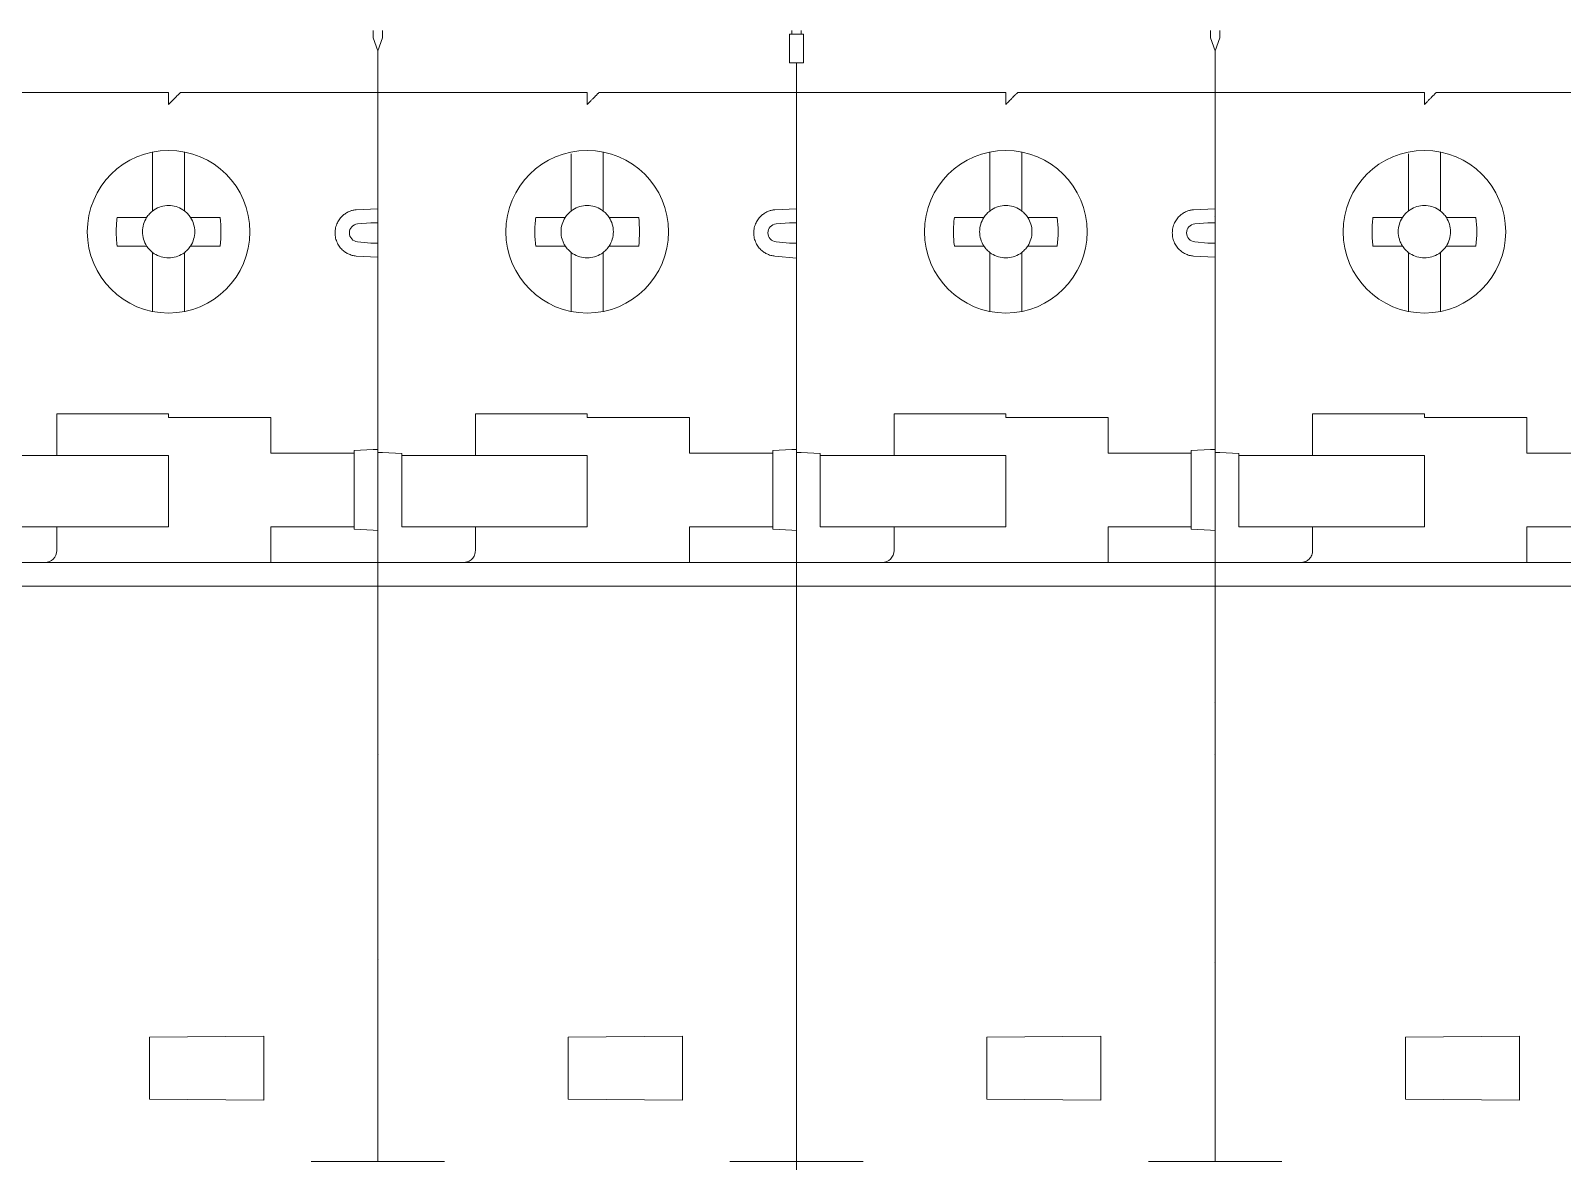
# Model space of a CAD drawing. Header units: millimetres. Extents: x 4137 to 6698, y 1400 to 3585.
# Drawn here: x 4431.7 to 4496.1, y 2368.3 to 2415.8 of the extents above; entities that cross this region are included whole.
import ezdxf

# ---------------------------------------------------------------- set-up
doc = ezdxf.new("R2010")
doc.units = ezdxf.units.MM
doc.layers.add('000-PI-Oprema', color=30, linetype='Continuous', lineweight=5)

msp = doc.modelspace()

# ---------------------------------------------------------------- linework, layer by layer
at = {"layer": '000-PI-Oprema', "color": 0, "lineweight": 0}
for p, q in [((4463.648, 2415.678), (4463.748, 2415.678)), ((4463.748, 2415.678), (4464.148, 2415.678)), ((4464.148, 2415.678), (4464.248, 2415.678)), ((4446.348, 2414.978), (4446.148, 2415.528)), ((4446.548, 2415.528), (4446.348, 2414.978)), ((4481.548, 2414.978), (4481.348, 2415.528)), ((4481.748, 2415.528), (4481.548, 2414.978)), ((4446.348, 2414.978), (4446.348, 2412.378)), ((4446.348, 2414.978), (4446.348, 2412.378)), ((4463.648, 2414.478), (4463.648, 2414.778)), ((4464.248, 2414.478), (4463.648, 2414.478)), ((4463.948, 2414.478), (4463.948, 2408.658)), ((4464.248, 2414.478), (4464.248, 2414.778)), ((4481.548, 2414.978), (4481.548, 2412.378)), ((4481.548, 2414.978), (4481.548, 2412.378)), ((4428.548, 2413.228), (4437.548, 2413.228)), ((4438.048, 2413.228), (4446.348, 2413.228)), ((4455.148, 2413.228), (4446.348, 2413.228)), ((4455.648, 2413.228), (4463.748, 2413.228)), ((4463.748, 2413.228), (4472.748, 2413.228)), ((4473.248, 2413.228), (4481.548, 2413.228)), ((4490.348, 2413.228), (4481.548, 2413.228)), ((4490.848, 2413.228), (4498.948, 2413.228)), ((4446.348, 2412.378), (4446.348, 2408.658)), ((4446.348, 2412.378), (4446.348, 2398.107)), ((4481.548, 2412.378), (4481.548, 2408.658)), ((4481.548, 2412.378), (4481.548, 2398.107)), ((4436.873, 2410.729), (4436.873, 2410.655)), ((4436.873, 2410.655), (4436.873, 2408.535)), ((4438.223, 2410.655), (4438.223, 2410.729)), ((4438.223, 2408.535), (4438.223, 2410.655)), ((4454.473, 2410.655), (4454.473, 2408.535)), ((4455.823, 2410.655), (4455.823, 2410.729)), ((4455.823, 2408.535), (4455.823, 2410.655)), ((4472.073, 2410.729), (4472.073, 2410.655)), ((4472.073, 2410.655), (4472.073, 2408.535)), ((4473.423, 2410.655), (4473.423, 2410.729)), ((4473.423, 2408.535), (4473.423, 2410.655)), ((4489.673, 2410.655), (4489.673, 2408.535)), ((4491.023, 2410.655), (4491.023, 2410.729)), ((4491.023, 2408.535), (4491.023, 2410.655)), ((4463.948, 2405.998), (4463.948, 2408.658)), ((4435.384, 2407.978), (4436.242, 2407.978)), ((4436.873, 2408.247), (4436.873, 2408.535)), ((4438.223, 2408.247), (4438.223, 2408.535)), ((4438.854, 2407.978), (4439.712, 2407.978)), ((4446.348, 2408.341), (4445.441, 2408.303)), ((4446.348, 2408.028), (4446.343, 2408.015)), ((4452.984, 2407.978), (4453.842, 2407.978)), ((4454.473, 2408.247), (4454.473, 2408.535)), ((4455.823, 2408.247), (4455.823, 2408.535)), ((4456.454, 2407.978), (4457.312, 2407.978)), ((4463.948, 2408.341), (4463.041, 2408.303)), ((4470.584, 2407.978), (4471.442, 2407.978)), ((4472.073, 2408.247), (4472.073, 2408.535)), ((4473.423, 2408.247), (4473.423, 2408.535)), ((4474.054, 2407.978), (4474.912, 2407.978)), ((4481.548, 2408.341), (4480.641, 2408.303)), ((4481.548, 2408.028), (4481.543, 2408.015)), ((4488.184, 2407.978), (4489.042, 2407.978)), ((4489.673, 2408.247), (4489.673, 2408.535)), ((4491.023, 2408.247), (4491.023, 2408.535)), ((4491.654, 2407.978), (4492.512, 2407.978)), ((4446.048, 2407.754), (4445.493, 2407.706)), ((4446.348, 2407.754), (4446.348, 2406.903)), ((4463.648, 2407.754), (4463.093, 2407.706)), ((4481.248, 2407.754), (4480.693, 2407.706)), ((4481.548, 2407.754), (4481.548, 2406.903)), ((4435.384, 2406.778), (4436.242, 2406.778)), ((4439.712, 2406.778), (4438.854, 2406.778)), ((4446.048, 2406.903), (4445.493, 2406.951)), ((4452.984, 2406.778), (4453.842, 2406.778)), ((4457.312, 2406.778), (4456.454, 2406.778)), ((4463.648, 2406.903), (4463.093, 2406.951)), ((4470.584, 2406.778), (4471.442, 2406.778)), ((4474.912, 2406.778), (4474.054, 2406.778)), ((4481.248, 2406.903), (4480.693, 2406.951)), ((4488.184, 2406.778), (4489.042, 2406.778)), ((4492.512, 2406.778), (4491.654, 2406.778)), ((4436.873, 2406.222), (4436.873, 2406.51)), ((4436.873, 2406.222), (4436.873, 2404.102)), ((4438.223, 2406.222), (4438.223, 2406.51)), ((4438.223, 2404.102), (4438.223, 2406.222)), ((4445.441, 2406.353), (4446.348, 2406.316)), ((4446.348, 2405.998), (4446.348, 2398.231)), ((4454.473, 2406.222), (4454.473, 2406.51)), ((4454.473, 2406.222), (4454.473, 2404.102)), ((4455.823, 2406.222), (4455.823, 2406.51)), ((4455.823, 2404.102), (4455.823, 2406.222)), ((4463.041, 2406.353), (4463.948, 2406.274)), ((4463.948, 2405.998), (4463.948, 2398.231)), ((4472.073, 2406.222), (4472.073, 2406.51)), ((4472.073, 2406.222), (4472.073, 2404.102)), ((4473.423, 2406.222), (4473.423, 2406.51)), ((4473.423, 2404.102), (4473.423, 2406.222)), ((4480.641, 2406.353), (4481.548, 2406.316)), ((4481.548, 2405.998), (4481.548, 2398.231)), ((4489.673, 2406.222), (4489.673, 2406.51)), ((4489.673, 2406.222), (4489.673, 2404.102)), ((4491.023, 2406.222), (4491.023, 2406.51)), ((4491.023, 2404.102), (4491.023, 2406.222)), ((4436.873, 2404.102), (4436.873, 2404.028)), ((4438.223, 2404.028), (4438.223, 2404.102)), ((4454.473, 2404.102), (4454.473, 2404.028)), ((4455.823, 2404.028), (4455.823, 2404.102)), ((4472.073, 2404.102), (4472.073, 2404.028)), ((4473.423, 2404.028), (4473.423, 2404.102)), ((4489.673, 2404.102), (4489.673, 2404.028)), ((4491.023, 2404.028), (4491.023, 2404.102)), ((4446.348, 2402.078), (4446.343, 2402.083)), ((4446.353, 2401.878), (4446.348, 2401.878)), ((4481.548, 2402.078), (4481.543, 2402.083)), ((4481.553, 2401.878), (4481.548, 2401.878)), ((4437.548, 2399.728), (4432.848, 2399.728)), ((4432.848, 2397.978), (4432.848, 2399.728)), ((4437.548, 2399.578), (4437.548, 2399.728)), ((4441.848, 2399.578), (4437.548, 2399.578)), ((4441.848, 2398.078), (4441.848, 2399.578)), ((4450.448, 2399.728), (4455.148, 2399.728)), ((4450.448, 2397.978), (4450.448, 2399.728)), ((4455.148, 2399.728), (4455.148, 2399.578)), ((4455.148, 2399.578), (4459.448, 2399.578)), ((4459.448, 2399.578), (4459.448, 2398.078)), ((4472.748, 2399.728), (4468.048, 2399.728)), ((4468.048, 2397.978), (4468.048, 2399.728)), ((4472.748, 2399.578), (4472.748, 2399.728)), ((4477.048, 2399.578), (4472.748, 2399.578)), ((4477.048, 2398.078), (4477.048, 2399.578)), ((4485.648, 2399.728), (4490.348, 2399.728)), ((4485.648, 2397.978), (4485.648, 2399.728)), ((4490.348, 2399.728), (4490.348, 2399.578)), ((4490.348, 2399.578), (4494.648, 2399.578)), ((4494.648, 2399.578), (4494.648, 2398.078)), ((4429.748, 2397.978), (4432.848, 2397.978)), ((4432.848, 2397.978), (4433.248, 2397.978)), ((4433.248, 2397.978), (4437.548, 2397.978)), ((4437.548, 2397.978), (4437.548, 2394.978)), ((4442.248, 2398.078), (4441.848, 2398.078)), ((4445.348, 2398.078), (4442.248, 2398.078)), ((4446.148, 2398.22), (4445.348, 2398.178)), ((4445.348, 2398.078), (4445.348, 2398.178)), ((4445.348, 2394.978), (4445.348, 2398.078)), ((4446.348, 2398.231), (4446.148, 2398.22)), ((4446.348, 2398.231), (4446.348, 2394.826)), ((4446.548, 2398.097), (4446.348, 2398.107)), ((4446.348, 2393.902), (4446.348, 2398.078)), ((4446.548, 2398.097), (4447.348, 2398.055)), ((4447.348, 2398.055), (4447.348, 2397.978)), ((4447.348, 2397.978), (4450.448, 2397.978)), ((4447.348, 2397.978), (4447.348, 2394.978)), ((4450.448, 2397.978), (4450.848, 2397.978)), ((4450.848, 2397.978), (4455.148, 2397.978)), ((4455.148, 2397.978), (4455.148, 2394.978)), ((4459.848, 2398.078), (4459.448, 2398.078)), ((4459.848, 2398.078), (4462.948, 2398.078)), ((4462.948, 2398.178), (4463.748, 2398.22)), ((4462.948, 2398.078), (4462.948, 2398.178)), ((4462.948, 2394.978), (4462.948, 2398.078)), ((4463.748, 2398.22), (4463.948, 2398.231)), ((4463.948, 2398.231), (4463.948, 2398.107)), ((4463.948, 2398.107), (4464.148, 2398.097)), ((4463.948, 2398.078), (4463.948, 2398.107)), ((4463.948, 2398.078), (4463.948, 2394.826)), ((4464.148, 2398.097), (4464.948, 2398.055)), ((4464.948, 2398.055), (4464.948, 2397.978)), ((4464.948, 2397.978), (4468.048, 2397.978)), ((4464.948, 2397.978), (4464.948, 2394.978)), ((4468.048, 2397.978), (4468.448, 2397.978)), ((4468.448, 2397.978), (4472.748, 2397.978)), ((4472.748, 2397.978), (4472.748, 2394.978)), ((4477.448, 2398.078), (4477.048, 2398.078)), ((4480.548, 2398.078), (4477.448, 2398.078)), ((4481.348, 2398.22), (4480.548, 2398.178)), ((4480.548, 2398.078), (4480.548, 2398.178)), ((4480.548, 2394.978), (4480.548, 2398.078)), ((4481.548, 2398.231), (4481.348, 2398.22)), ((4481.548, 2398.231), (4481.548, 2394.826)), ((4481.748, 2398.097), (4481.548, 2398.107)), ((4481.548, 2393.902), (4481.548, 2398.078)), ((4481.748, 2398.097), (4482.548, 2398.055)), ((4482.548, 2398.055), (4482.548, 2397.978)), ((4482.548, 2397.978), (4485.648, 2397.978)), ((4482.548, 2397.978), (4482.548, 2394.978)), ((4485.648, 2397.978), (4486.048, 2397.978)), ((4486.048, 2397.978), (4490.348, 2397.978)), ((4490.348, 2397.978), (4490.348, 2394.978)), ((4495.048, 2398.078), (4494.648, 2398.078)), ((4495.048, 2398.078), (4498.148, 2398.078)), ((4446.343, 2397.073), (4446.348, 2397.078)), ((4446.348, 2397.278), (4446.353, 2397.278)), ((4481.543, 2397.073), (4481.548, 2397.078)), ((4481.548, 2397.278), (4481.553, 2397.278)), ((4432.848, 2394.978), (4429.748, 2394.978)), ((4432.848, 2394.978), (4433.248, 2394.978)), ((4432.848, 2394.978), (4432.848, 2393.978)), ((4437.548, 2394.978), (4433.248, 2394.978)), ((4441.848, 2394.978), (4442.248, 2394.978)), ((4441.848, 2394.978), (4441.848, 2393.478)), ((4445.348, 2394.978), (4442.248, 2394.978)), ((4445.348, 2394.878), (4445.348, 2394.978)), ((4446.148, 2394.836), (4445.348, 2394.878)), ((4446.148, 2394.836), (4446.348, 2394.826)), ((4446.348, 2394.826), (4446.348, 2392.628)), ((4447.348, 2394.978), (4450.448, 2394.978)), ((4450.848, 2394.978), (4450.448, 2394.978)), ((4450.448, 2394.978), (4450.448, 2393.978)), ((4455.148, 2394.978), (4450.848, 2394.978)), ((4459.448, 2394.978), (4459.848, 2394.978)), ((4459.448, 2393.478), (4459.448, 2394.978)), ((4462.948, 2394.978), (4459.848, 2394.978)), ((4462.948, 2394.878), (4462.948, 2394.978)), ((4462.948, 2394.878), (4463.748, 2394.836)), ((4463.748, 2394.836), (4463.948, 2394.826)), ((4463.948, 2393.902), (4463.948, 2394.826)), ((4468.048, 2394.978), (4464.948, 2394.978)), ((4468.048, 2394.978), (4468.448, 2394.978)), ((4468.048, 2394.978), (4468.048, 2393.978)), ((4472.748, 2394.978), (4468.448, 2394.978)), ((4477.048, 2394.978), (4477.448, 2394.978)), ((4477.048, 2394.978), (4477.048, 2393.478)), ((4480.548, 2394.978), (4477.448, 2394.978)), ((4480.548, 2394.878), (4480.548, 2394.978)), ((4481.348, 2394.836), (4480.548, 2394.878)), ((4481.348, 2394.836), (4481.548, 2394.826)), ((4481.548, 2394.826), (4481.548, 2392.628)), ((4482.548, 2394.978), (4485.648, 2394.978)), ((4486.048, 2394.978), (4485.648, 2394.978)), ((4485.648, 2394.978), (4485.648, 2393.978)), ((4490.348, 2394.978), (4486.048, 2394.978)), ((4494.648, 2394.978), (4495.048, 2394.978)), ((4494.648, 2393.478), (4494.648, 2394.978)), ((4498.148, 2394.978), (4495.048, 2394.978)), ((4446.348, 2392.628), (4446.348, 2393.902)), ((4463.948, 2393.902), (4463.948, 2392.628)), ((4481.548, 2392.628), (4481.548, 2393.902)), ((4446.348, 2393.478), (4428.748, 2393.478)), ((4446.348, 2393.478), (4463.948, 2393.478)), ((4481.548, 2393.478), (4463.948, 2393.478)), ((4481.548, 2393.478), (4499.148, 2393.478)), ((4446.148, 2392.478), (4428.748, 2392.483)), ((4446.148, 2392.478), (4446.348, 2392.478)), ((4446.348, 2392.628), (4446.348, 2368.461)), ((4446.348, 2368.311), (4446.348, 2392.628)), ((4463.748, 2392.478), (4446.348, 2392.478)), ((4463.948, 2392.478), (4463.748, 2392.478)), ((4463.948, 2392.628), (4463.948, 2392.478)), ((4481.348, 2392.478), (4463.948, 2392.483)), ((4463.948, 2392.478), (4463.948, 2368.311)), ((4481.348, 2392.478), (4481.548, 2392.478)), ((4481.548, 2392.628), (4481.548, 2368.461)), ((4481.548, 2368.311), (4481.548, 2392.628)), ((4498.948, 2392.478), (4481.548, 2392.478)), ((4446.343, 2387.573), (4446.348, 2387.578)), ((4446.348, 2387.778), (4446.353, 2387.778)), ((4481.543, 2387.573), (4481.548, 2387.578)), ((4481.548, 2387.778), (4481.553, 2387.778)), ((4446.348, 2386.028), (4446.343, 2386.028)), ((4481.548, 2386.028), (4481.543, 2386.028)), ((4446.348, 2385.428), (4446.343, 2385.433)), ((4446.353, 2385.433), (4446.348, 2385.428)), ((4481.548, 2385.428), (4481.543, 2385.433)), ((4481.553, 2385.433), (4481.548, 2385.428)), ((4446.348, 2378.326), (4446.346, 2378.331)), ((4481.548, 2378.326), (4481.546, 2378.331)), ((4446.348, 2378.028), (4446.353, 2378.023)), ((4481.548, 2378.028), (4481.553, 2378.023)), ((4446.343, 2376.692), (4446.348, 2376.678)), ((4446.348, 2376.778), (4446.353, 2376.792)), ((4481.543, 2376.692), (4481.548, 2376.678)), ((4481.548, 2376.778), (4481.553, 2376.792)), ((4436.748, 2373.528), (4441.548, 2373.57)), ((4436.748, 2370.928), (4436.748, 2373.528)), ((4441.548, 2373.57), (4441.548, 2370.887)), ((4454.348, 2373.528), (4459.148, 2373.57)), ((4454.348, 2370.928), (4454.348, 2373.528)), ((4459.148, 2373.57), (4459.148, 2370.887)), ((4471.948, 2373.528), (4476.748, 2373.57)), ((4471.948, 2370.928), (4471.948, 2373.528)), ((4476.748, 2373.57), (4476.748, 2370.887)), ((4489.548, 2373.528), (4494.348, 2373.57)), ((4489.548, 2370.928), (4489.548, 2373.528)), ((4494.348, 2373.57), (4494.348, 2370.887)), ((4441.548, 2370.887), (4436.748, 2370.928)), ((4459.148, 2370.887), (4454.348, 2370.928)), ((4476.748, 2370.887), (4471.948, 2370.928)), ((4494.348, 2370.887), (4489.548, 2370.928)), ((4443.548, 2368.311), (4446.148, 2368.311)), ((4446.148, 2368.311), (4446.348, 2368.311)), ((4446.548, 2368.311), (4446.348, 2368.311)), ((4446.548, 2368.311), (4449.148, 2368.311)), ((4461.148, 2368.311), (4463.748, 2368.311)), ((4463.948, 2368.311), (4463.748, 2368.311)), ((4463.948, 2368.311), (4463.948, 2367.07)), ((4464.148, 2368.311), (4463.948, 2368.311)), ((4464.148, 2368.311), (4466.748, 2368.311)), ((4478.748, 2368.311), (4481.348, 2368.311)), ((4481.348, 2368.311), (4481.548, 2368.311)), ((4481.748, 2368.311), (4481.548, 2368.311)), ((4481.748, 2368.311), (4484.348, 2368.311))]:
    msp.add_line(p, q, dxfattribs=at)
for centre in [(4437.548, 2407.378), (4455.148, 2407.378), (4472.748, 2407.378), (4490.348, 2407.378)]:
    msp.add_circle(centre, 3.418, dxfattribs=at)
for centre, radius, start, end in [((4437.548, 2407.378), 1.1, 136.9319, 146.94427), ((4437.548, 2407.378), 1.1, 135, 136.9319), ((4437.548, 2407.378), 1.1, 123.05573, 133.0681), ((4437.548, 2407.378), 1.1, 46.9319, 56.94427), ((4437.548, 2407.378), 1.1, 45, 46.9319), ((4437.548, 2407.378), 1.1, 43.0681, 45), ((4437.548, 2407.378), 1.1, 33.05573, 43.0681), ((4455.148, 2407.378), 1.1, 136.9319, 146.94427), ((4455.148, 2407.378), 1.1, 135, 136.9319), ((4455.148, 2407.378), 1.1, 123.05573, 133.0681), ((4455.148, 2407.378), 1.1, 46.9319, 56.94427), ((4455.148, 2407.378), 1.1, 45, 46.9319), ((4455.148, 2407.378), 1.1, 43.0681, 45), ((4455.148, 2407.378), 1.1, 33.05573, 43.0681), ((4472.748, 2407.378), 1.1, 136.9319, 146.94427), ((4472.748, 2407.378), 1.1, 135, 136.9319), ((4472.748, 2407.378), 1.1, 123.05573, 133.0681), ((4472.748, 2407.378), 1.1, 46.9319, 56.94427), ((4472.748, 2407.378), 1.1, 45, 46.9319), ((4472.748, 2407.378), 1.1, 43.0681, 45), ((4472.748, 2407.378), 1.1, 33.05573, 43.0681), ((4490.348, 2407.378), 1.1, 136.9319, 146.94427), ((4490.348, 2407.378), 1.1, 135, 136.9319), ((4490.348, 2407.378), 1.1, 123.05573, 133.0681), ((4490.348, 2407.378), 1.1, 46.9319, 56.94427), ((4490.348, 2407.378), 1.1, 45, 46.9319), ((4490.348, 2407.378), 1.1, 43.0681, 45), ((4490.348, 2407.378), 1.1, 33.05573, 43.0681), ((4437.548, 2407.378), 1.1, 213.05573, 223.0681), ((4437.548, 2407.378), 1.1, 316.9319, 326.94427), ((4455.148, 2407.378), 1.1, 213.05573, 223.0681), ((4455.148, 2407.378), 1.1, 316.9319, 326.94427), ((4472.748, 2407.378), 1.1, 213.05573, 223.0681), ((4472.748, 2407.378), 1.1, 316.9319, 326.94427), ((4490.348, 2407.378), 1.1, 213.05573, 223.0681), ((4490.348, 2407.378), 1.1, 316.9319, 326.94427), ((4437.548, 2407.378), 1.1, 226.9319, 236.94427), ((4437.548, 2407.378), 1.1, 303.05573, 313.0681), ((4437.548, 2407.378), 1.1, 313.0681, 315), ((4437.548, 2407.378), 1.1, 315, 316.9319), ((4455.148, 2407.378), 1.1, 226.9319, 236.94427), ((4455.148, 2407.378), 1.1, 303.05573, 313.0681), ((4455.148, 2407.378), 1.1, 313.0681, 315), ((4455.148, 2407.378), 1.1, 315, 316.9319), ((4472.748, 2407.378), 1.1, 226.9319, 236.94427), ((4472.748, 2407.378), 1.1, 303.05573, 313.0681), ((4472.748, 2407.378), 1.1, 313.0681, 315), ((4472.748, 2407.378), 1.1, 315, 316.9319), ((4490.348, 2407.378), 1.1, 226.9319, 236.94427), ((4490.348, 2407.378), 1.1, 303.05573, 313.0681), ((4490.348, 2407.378), 1.1, 313.0681, 315), ((4490.348, 2407.378), 1.1, 315, 316.9319), ((4432.348, 2393.978), 0.5, 270, 0), ((4467.548, 2393.978), 0.5, 270, 0)]:
    msp.add_arc(centre, radius, start, end, dxfattribs=at)
for points, knots in [([(4446.148, 2415.528), (4446.148, 2415.585), (4446.148, 2415.638), (4446.148, 2415.775), (4446.148, 2415.828), (4446.148, 2415.828)], [0.262243, 0.262243, 0.262243, 0.262243, 0.5, 0.5, 1, 1, 1, 1]), ([(4446.548, 2415.528), (4446.548, 2415.554), (4446.548, 2415.609), (4446.548, 2415.684), (4446.548, 2415.749), (4446.548, 2415.795), (4446.548, 2415.823), (4446.548, 2415.827), (4446.548, 2415.828)], [0.2613825, 0.2613825, 0.2613825, 0.2613825, 0.3685854, 0.5000663, 0.6285535, 0.7600358, 0.8779631, 1, 1, 1, 1]), ([(4463.648, 2415.678), (4463.648, 2415.66), (4463.648, 2415.605), (4463.648, 2415.49), (4463.648, 2415.332), (4463.648, 2415.154), (4463.648, 2414.967), (4463.648, 2414.841), (4463.648, 2414.778)], [0.287427, 0.287427, 0.287427, 0.287427, 0.3699948, 0.5001298, 0.629921, 0.7600558, 0.879771, 1, 1, 1, 1]), ([(4463.748, 2415.678), (4463.748, 2415.68), (4463.748, 2415.735), (4463.748, 2415.803), (4463.748, 2415.82), (4463.748, 2415.828)], [0, 0, 0, 0, 0.010834, 0.505413, 1, 1, 1, 1]), ([(4464.148, 2415.828), (4464.148, 2415.82), (4464.148, 2415.803), (4464.148, 2415.735), (4464.148, 2415.68), (4464.148, 2415.678)], [0, 0, 0, 0, 0.494587, 0.989166, 1, 1, 1, 1]), ([(4464.248, 2415.678), (4464.248, 2415.63), (4464.248, 2415.565), (4464.248, 2415.3), (4464.248, 2415.04), (4464.248, 2414.778)], [0.2858647, 0.2858647, 0.2858647, 0.2858647, 0.5, 0.5, 1, 1, 1, 1]), ([(4481.348, 2415.528), (4481.348, 2415.585), (4481.348, 2415.638), (4481.348, 2415.775), (4481.348, 2415.828), (4481.348, 2415.828)], [0.262243, 0.262243, 0.262243, 0.262243, 0.5, 0.5, 1, 1, 1, 1]), ([(4481.748, 2415.528), (4481.748, 2415.554), (4481.748, 2415.609), (4481.748, 2415.684), (4481.748, 2415.749), (4481.748, 2415.795), (4481.748, 2415.823), (4481.748, 2415.827), (4481.748, 2415.828)], [0.2613825, 0.2613825, 0.2613825, 0.2613825, 0.3685854, 0.5000663, 0.6285535, 0.7600358, 0.8779631, 1, 1, 1, 1]), ([(4437.548, 2412.728), (4437.548, 2412.859), (4437.548, 2412.989), (4437.548, 2413.175), (4437.548, 2413.228), (4437.548, 2413.228)], [0, 0, 0, 0, 0.5, 0.5, 1, 1, 1, 1]), ([(4437.548, 2412.728), (4437.57, 2412.75), (4437.613, 2412.794), (4437.677, 2412.858), (4437.749, 2412.929), (4437.825, 2413.006), (4437.901, 2413.082), (4437.964, 2413.145), (4438.011, 2413.192), (4438.042, 2413.223), (4438.046, 2413.227), (4438.048, 2413.228)], [0, 0, 0, 0, 0.097283, 0.192791, 0.287384, 0.42418, 0.554334, 0.675821, 0.789691, 0.896334, 1, 1, 1, 1]), ([(4455.148, 2413.228), (4455.148, 2413.228), (4455.148, 2413.226), (4455.148, 2413.214), (4455.148, 2413.191), (4455.148, 2413.15), (4455.148, 2413.085), (4455.148, 2413.005), (4455.148, 2412.917), (4455.148, 2412.823), (4455.148, 2412.76), (4455.148, 2412.728)], [0, 0, 0, 0, 0.080758, 0.160392, 0.240099, 0.368585, 0.500066, 0.628554, 0.760036, 0.877963, 1, 1, 1, 1]), ([(4455.648, 2413.228), (4455.647, 2413.228), (4455.646, 2413.227), (4455.636, 2413.218), (4455.621, 2413.203), (4455.6, 2413.182), (4455.573, 2413.154), (4455.54, 2413.121), (4455.493, 2413.074), (4455.426, 2413.007), (4455.345, 2412.926), (4455.25, 2412.831), (4455.186, 2412.766), (4455.148, 2412.728)], [0, 0, 0, 0, 0.056117, 0.113833, 0.173777, 0.236509, 0.302522, 0.372235, 0.446007, 0.56933, 0.712859, 0.83153, 1, 1, 1, 1]), ([(4472.748, 2412.728), (4472.748, 2412.859), (4472.748, 2412.989), (4472.748, 2413.175), (4472.748, 2413.228), (4472.748, 2413.228)], [0, 0, 0, 0, 0.5, 0.5, 1, 1, 1, 1]), ([(4472.748, 2412.728), (4472.77, 2412.75), (4472.813, 2412.794), (4472.877, 2412.858), (4472.949, 2412.929), (4473.025, 2413.006), (4473.101, 2413.082), (4473.164, 2413.145), (4473.211, 2413.192), (4473.242, 2413.223), (4473.246, 2413.227), (4473.248, 2413.228)], [0, 0, 0, 0, 0.097283, 0.192791, 0.287384, 0.42418, 0.554334, 0.675821, 0.789691, 0.896334, 1, 1, 1, 1]), ([(4490.348, 2413.228), (4490.348, 2413.228), (4490.348, 2413.226), (4490.348, 2413.214), (4490.348, 2413.191), (4490.348, 2413.15), (4490.348, 2413.085), (4490.348, 2413.005), (4490.348, 2412.917), (4490.348, 2412.823), (4490.348, 2412.76), (4490.348, 2412.728)], [0, 0, 0, 0, 0.080758, 0.160392, 0.240099, 0.368585, 0.500066, 0.628554, 0.760036, 0.877963, 1, 1, 1, 1]), ([(4490.848, 2413.228), (4490.847, 2413.228), (4490.846, 2413.227), (4490.836, 2413.218), (4490.821, 2413.203), (4490.8, 2413.182), (4490.773, 2413.154), (4490.74, 2413.121), (4490.693, 2413.074), (4490.626, 2413.007), (4490.545, 2412.926), (4490.45, 2412.831), (4490.386, 2412.766), (4490.348, 2412.728)], [0, 0, 0, 0, 0.056117, 0.113833, 0.173777, 0.236509, 0.302522, 0.372235, 0.446007, 0.56933, 0.712859, 0.83153, 1, 1, 1, 1]), ([(4446.348, 2408.658), (4446.348, 2408.657), (4446.348, 2408.655), (4446.348, 2408.642), (4446.348, 2408.62), (4446.348, 2408.581), (4446.348, 2408.511), (4446.348, 2408.398), (4446.348, 2408.26), (4446.348, 2408.103), (4446.348, 2407.932), (4446.348, 2407.814), (4446.348, 2407.754)], [0, 0, 0, 0, 0.062572, 0.124512, 0.186422, 0.248903, 0.373491, 0.498598, 0.623567, 0.749199, 0.874318, 1, 1, 1, 1]), ([(4481.548, 2408.658), (4481.548, 2408.657), (4481.548, 2408.655), (4481.548, 2408.642), (4481.548, 2408.62), (4481.548, 2408.581), (4481.548, 2408.511), (4481.548, 2408.398), (4481.548, 2408.26), (4481.548, 2408.103), (4481.548, 2407.932), (4481.548, 2407.814), (4481.548, 2407.754)], [0, 0, 0, 0, 0.062572, 0.124512, 0.186422, 0.248903, 0.373491, 0.498598, 0.623567, 0.749199, 0.874318, 1, 1, 1, 1]), ([(4435.384, 2407.978), (4435.36, 2407.779), (4435.336, 2407.378), (4435.36, 2406.977), (4435.384, 2406.779), (4435.384, 2406.778)], [0, 0, 0, 0, 0.5, 1, 1.000008, 1.000008, 1.000008, 1.000008]), ([(4438.148, 2408.3), (4437.97, 2408.416), (4437.759, 2408.478), (4437.336, 2408.478), (4437.125, 2408.416), (4436.948, 2408.3)], [0, 0, 0, 0, 0.5, 0.5, 1, 1, 1, 1]), ([(4438.854, 2407.978), (4438.786, 2407.978), (4438.662, 2407.978), (4438.53, 2407.978), (4438.47, 2407.978)], [0, 0, 0, 0, 0.54278, 1, 1, 1, 1]), ([(4445.441, 2406.353), (4445.411, 2406.357), (4445.35, 2406.364), (4445.262, 2406.385), (4445.151, 2406.421), (4445.021, 2406.484), (4444.876, 2406.59), (4444.744, 2406.728), (4444.636, 2406.905), (4444.564, 2407.108), (4444.54, 2407.328), (4444.564, 2407.549), (4444.636, 2407.751), (4444.744, 2407.929), (4444.876, 2408.067), (4445.021, 2408.173), (4445.164, 2408.242), (4445.305, 2408.286), (4445.396, 2408.298), (4445.441, 2408.303)], [0, 0, 0, 0, 0.031513, 0.062833, 0.094232, 0.152293, 0.210532, 0.279327, 0.348301, 0.424071, 0.50002, 0.57579, 0.651739, 0.720534, 0.789508, 0.84757, 0.905809, 0.95275, 1, 1, 1, 1]), ([(4452.984, 2407.978), (4452.96, 2407.779), (4452.936, 2407.378), (4452.96, 2406.977), (4452.984, 2406.779), (4452.984, 2406.778)], [-0.000008, -0.000008, -0.000008, -0.000008, 0.499992, 0.999992, 1, 1, 1, 1]), ([(4455.748, 2408.3), (4455.57, 2408.416), (4455.359, 2408.478), (4454.936, 2408.478), (4454.725, 2408.416), (4454.548, 2408.3)], [0, 0, 0, 0, 0.5, 0.5, 1, 1, 1, 1]), ([(4456.454, 2407.978), (4456.386, 2407.978), (4456.262, 2407.978), (4456.13, 2407.978), (4456.07, 2407.978)], [0, 0, 0, 0, 0.54278, 1, 1, 1, 1]), ([(4463.041, 2406.353), (4463.011, 2406.357), (4462.95, 2406.364), (4462.862, 2406.385), (4462.751, 2406.421), (4462.621, 2406.484), (4462.476, 2406.59), (4462.344, 2406.728), (4462.236, 2406.905), (4462.164, 2407.108), (4462.14, 2407.328), (4462.164, 2407.549), (4462.236, 2407.751), (4462.344, 2407.929), (4462.476, 2408.067), (4462.621, 2408.173), (4462.764, 2408.242), (4462.905, 2408.286), (4462.996, 2408.298), (4463.041, 2408.303)], [0, 0, 0, 0, 0.031513, 0.062833, 0.094232, 0.152293, 0.210532, 0.279327, 0.348301, 0.424071, 0.50002, 0.57579, 0.651739, 0.720534, 0.789508, 0.84757, 0.905809, 0.95275, 1, 1, 1, 1]), ([(4470.584, 2407.978), (4470.56, 2407.779), (4470.536, 2407.378), (4470.56, 2406.977), (4470.584, 2406.779), (4470.584, 2406.778)], [0, 0, 0, 0, 0.5, 1, 1.000008, 1.000008, 1.000008, 1.000008]), ([(4473.348, 2408.3), (4473.17, 2408.416), (4472.959, 2408.478), (4472.536, 2408.478), (4472.325, 2408.416), (4472.148, 2408.3)], [0, 0, 0, 0, 0.5, 0.5, 1, 1, 1, 1]), ([(4474.054, 2407.978), (4473.986, 2407.978), (4473.862, 2407.978), (4473.73, 2407.978), (4473.67, 2407.978)], [0, 0, 0, 0, 0.54278, 1, 1, 1, 1]), ([(4480.641, 2406.353), (4480.611, 2406.357), (4480.55, 2406.364), (4480.462, 2406.385), (4480.351, 2406.421), (4480.221, 2406.484), (4480.076, 2406.59), (4479.944, 2406.728), (4479.836, 2406.905), (4479.764, 2407.108), (4479.74, 2407.328), (4479.764, 2407.549), (4479.836, 2407.751), (4479.944, 2407.929), (4480.076, 2408.067), (4480.221, 2408.173), (4480.364, 2408.242), (4480.505, 2408.286), (4480.596, 2408.298), (4480.641, 2408.303)], [0, 0, 0, 0, 0.031513, 0.062833, 0.094232, 0.152293, 0.210532, 0.279327, 0.348301, 0.424071, 0.50002, 0.57579, 0.651739, 0.720534, 0.789508, 0.84757, 0.905809, 0.95275, 1, 1, 1, 1]), ([(4488.184, 2407.978), (4488.16, 2407.779), (4488.136, 2407.378), (4488.16, 2406.977), (4488.184, 2406.779), (4488.184, 2406.778)], [-0.000008, -0.000008, -0.000008, -0.000008, 0.499992, 0.999992, 1, 1, 1, 1]), ([(4490.948, 2408.3), (4490.77, 2408.416), (4490.559, 2408.478), (4490.136, 2408.478), (4489.925, 2408.416), (4489.748, 2408.3)], [0, 0, 0, 0, 0.5, 0.5, 1, 1, 1, 1]), ([(4491.654, 2407.978), (4491.586, 2407.978), (4491.462, 2407.978), (4491.33, 2407.978), (4491.27, 2407.978)], [0, 0, 0, 0, 0.54278, 1, 1, 1, 1]), ([(4436.626, 2406.778), (4436.626, 2406.779), (4436.51, 2406.956), (4436.448, 2407.167), (4436.448, 2407.378)], [0, 0, 0, 0, 0.0000079, 0.5000079, 0.5000079, 0.5000079, 0.5000079]), ([(4445.493, 2406.951), (4445.4, 2406.959), (4445.31, 2407.004), (4445.184, 2407.142), (4445.148, 2407.235), (4445.148, 2407.422), (4445.184, 2407.515), (4445.31, 2407.653), (4445.4, 2407.698), (4445.493, 2407.706)], [0, 0, 0, 0, 0.25, 0.25, 0.5, 0.5, 0.75, 0.75, 1, 1, 1, 1]), ([(4446.348, 2407.754), (4446.348, 2407.754), (4446.315, 2407.754), (4446.204, 2407.754), (4446.126, 2407.754), (4446.048, 2407.754)], [0, 0, 0, 0, 0.5, 0.5, 1, 1, 1, 1]), ([(4454.226, 2406.778), (4454.227, 2406.78), (4454.226, 2406.779), (4454.226, 2406.779), (4454.226, 2406.779), (4454.225, 2406.779), (4454.225, 2406.78), (4454.224, 2406.781), (4454.223, 2406.783), (4454.22, 2406.788), (4454.213, 2406.798), (4454.201, 2406.818), (4454.178, 2406.858), (4454.137, 2406.941), (4454.071, 2407.114), (4454.048, 2407.273), (4454.048, 2407.378)], [0, 0, 0, 0, 0.000244, 0.000244, 0.000488, 0.000977, 0.001953, 0.003906, 0.007813, 0.015625, 0.03125, 0.0625, 0.125, 0.25, 0.5, 1, 1, 1, 1]), ([(4463.093, 2406.951), (4463, 2406.959), (4462.91, 2407.004), (4462.784, 2407.142), (4462.748, 2407.235), (4462.748, 2407.422), (4462.784, 2407.515), (4462.91, 2407.653), (4463, 2407.698), (4463.093, 2407.706)], [0, 0, 0, 0, 0.25, 0.25, 0.5, 0.5, 0.75, 0.75, 1, 1, 1, 1]), ([(4463.948, 2407.754), (4463.948, 2407.754), (4463.915, 2407.754), (4463.804, 2407.754), (4463.726, 2407.754), (4463.648, 2407.754)], [0, 0, 0, 0, 0.5, 0.5, 1, 1, 1, 1]), ([(4471.826, 2406.778), (4471.826, 2406.779), (4471.71, 2406.956), (4471.648, 2407.167), (4471.648, 2407.378)], [0, 0, 0, 0, 0.0000079, 0.5000079, 0.5000079, 0.5000079, 0.5000079]), ([(4480.693, 2406.951), (4480.6, 2406.959), (4480.51, 2407.004), (4480.384, 2407.142), (4480.348, 2407.235), (4480.348, 2407.422), (4480.384, 2407.515), (4480.51, 2407.653), (4480.6, 2407.698), (4480.693, 2407.706)], [0, 0, 0, 0, 0.25, 0.25, 0.5, 0.5, 0.75, 0.75, 1, 1, 1, 1]), ([(4481.548, 2407.754), (4481.548, 2407.754), (4481.515, 2407.754), (4481.404, 2407.754), (4481.326, 2407.754), (4481.248, 2407.754)], [0, 0, 0, 0, 0.5, 0.5, 1, 1, 1, 1]), ([(4489.426, 2406.778), (4489.427, 2406.78), (4489.426, 2406.779), (4489.426, 2406.779), (4489.426, 2406.779), (4489.425, 2406.779), (4489.425, 2406.78), (4489.424, 2406.781), (4489.423, 2406.783), (4489.42, 2406.788), (4489.413, 2406.798), (4489.401, 2406.818), (4489.378, 2406.858), (4489.337, 2406.941), (4489.271, 2407.114), (4489.248, 2407.273), (4489.248, 2407.378)], [0, 0, 0, 0, 0.000244, 0.000244, 0.000488, 0.000977, 0.001953, 0.003906, 0.007813, 0.015625, 0.03125, 0.0625, 0.125, 0.25, 0.5, 1, 1, 1, 1]), ([(4436.242, 2406.778), (4436.309, 2406.778), (4436.434, 2406.778), (4436.565, 2406.778), (4436.626, 2406.778)], [0, 0, 0, 0, 0.54278, 1, 1, 1, 1]), ([(4438.854, 2406.778), (4438.787, 2406.778), (4438.662, 2406.778), (4438.53, 2406.778), (4438.47, 2406.778)], [0, 0, 0, 0, 0.540007, 1, 1, 1, 1]), ([(4446.348, 2406.903), (4446.348, 2406.903), (4446.318, 2406.903), (4446.201, 2406.903), (4446.118, 2406.903), (4446.048, 2406.903)], [0, 0, 0, 0, 0.5, 0.5, 1, 1, 1, 1]), ([(4446.348, 2406.903), (4446.348, 2406.873), (4446.348, 2406.814), (4446.348, 2406.726), (4446.348, 2406.64), (4446.348, 2406.528), (4446.348, 2406.397), (4446.348, 2406.259), (4446.348, 2406.146), (4446.348, 2406.063), (4446.348, 2406.009), (4446.348, 2406.002), (4446.348, 2405.999)], [0, 0, 0, 0, 0.06314, 0.125631, 0.188079, 0.251095, 0.376332, 0.501694, 0.62641, 0.751388, 0.875439, 1, 1, 1, 1]), ([(4453.842, 2406.778), (4453.909, 2406.778), (4454.034, 2406.778), (4454.165, 2406.778), (4454.226, 2406.778)], [0, 0, 0, 0, 0.54278, 1, 1, 1, 1]), ([(4456.454, 2406.778), (4456.387, 2406.778), (4456.262, 2406.778), (4456.13, 2406.778), (4456.07, 2406.778)], [0, 0, 0, 0, 0.540007, 1, 1, 1, 1]), ([(4463.948, 2406.903), (4463.948, 2406.903), (4463.918, 2406.903), (4463.801, 2406.903), (4463.718, 2406.903), (4463.648, 2406.903)], [0, 0, 0, 0, 0.5, 0.5, 1, 1, 1, 1]), ([(4471.442, 2406.778), (4471.509, 2406.778), (4471.634, 2406.778), (4471.765, 2406.778), (4471.826, 2406.778)], [0, 0, 0, 0, 0.54278, 1, 1, 1, 1]), ([(4474.054, 2406.778), (4473.987, 2406.778), (4473.862, 2406.778), (4473.73, 2406.778), (4473.67, 2406.778)], [0, 0, 0, 0, 0.540007, 1, 1, 1, 1]), ([(4481.548, 2406.903), (4481.548, 2406.903), (4481.518, 2406.903), (4481.401, 2406.903), (4481.318, 2406.903), (4481.248, 2406.903)], [0, 0, 0, 0, 0.5, 0.5, 1, 1, 1, 1]), ([(4481.548, 2406.903), (4481.548, 2406.873), (4481.548, 2406.814), (4481.548, 2406.726), (4481.548, 2406.64), (4481.548, 2406.528), (4481.548, 2406.397), (4481.548, 2406.259), (4481.548, 2406.146), (4481.548, 2406.063), (4481.548, 2406.009), (4481.548, 2406.002), (4481.548, 2405.999)], [0, 0, 0, 0, 0.06314, 0.125631, 0.188079, 0.251095, 0.376332, 0.501694, 0.62641, 0.751388, 0.875439, 1, 1, 1, 1]), ([(4489.042, 2406.778), (4489.109, 2406.778), (4489.234, 2406.778), (4489.365, 2406.778), (4489.426, 2406.778)], [0, 0, 0, 0, 0.54278, 1, 1, 1, 1]), ([(4491.654, 2406.778), (4491.587, 2406.778), (4491.462, 2406.778), (4491.33, 2406.778), (4491.27, 2406.778)], [0, 0, 0, 0, 0.540007, 1, 1, 1, 1]), ([(4436.948, 2406.456), (4437.125, 2406.341), (4437.336, 2406.278), (4437.759, 2406.278), (4437.97, 2406.341), (4438.148, 2406.456)], [0, 0, 0, 0, 0.5, 0.5, 1, 1, 1, 1]), ([(4454.548, 2406.456), (4454.725, 2406.341), (4454.936, 2406.278), (4455.359, 2406.278), (4455.57, 2406.341), (4455.748, 2406.456)], [0, 0, 0, 0, 0.5, 0.5, 1, 1, 1, 1]), ([(4472.148, 2406.456), (4472.325, 2406.341), (4472.536, 2406.278), (4472.959, 2406.278), (4473.17, 2406.341), (4473.348, 2406.456)], [0, 0, 0, 0, 0.5, 0.5, 1, 1, 1, 1]), ([(4489.748, 2406.456), (4489.925, 2406.341), (4490.136, 2406.278), (4490.559, 2406.278), (4490.77, 2406.341), (4490.948, 2406.456)], [0, 0, 0, 0, 0.5, 0.5, 1, 1, 1, 1]), ([(4449.948, 2393.478), (4449.968, 2393.479), (4450.006, 2393.48), (4450.058, 2393.49), (4450.102, 2393.502), (4450.159, 2393.523), (4450.226, 2393.559), (4450.303, 2393.622), (4450.366, 2393.698), (4450.412, 2393.787), (4450.442, 2393.882), (4450.446, 2393.947), (4450.448, 2393.978)], [0, 0, 0, 0, 0.090538, 0.168629, 0.234274, 0.28748, 0.430983, 0.554467, 0.680811, 0.79553, 0.900937, 1, 1, 1, 1]), ([(4485.148, 2393.478), (4485.168, 2393.479), (4485.206, 2393.48), (4485.258, 2393.49), (4485.302, 2393.502), (4485.359, 2393.523), (4485.426, 2393.559), (4485.503, 2393.622), (4485.566, 2393.698), (4485.612, 2393.787), (4485.642, 2393.882), (4485.646, 2393.947), (4485.648, 2393.978)], [0, 0, 0, 0, 0.090538, 0.168629, 0.234274, 0.28748, 0.430983, 0.554467, 0.680811, 0.79553, 0.900937, 1, 1, 1, 1]), ([(4446.348, 2392.628), (4446.348, 2392.627), (4446.348, 2392.626), (4446.348, 2392.61), (4446.348, 2392.582), (4446.348, 2392.538), (4446.348, 2392.498), (4446.348, 2392.478)], [0, 0, 0, 0, 0.169382, 0.332374, 0.500748, 0.7482, 1, 1, 1, 1]), ([(4463.948, 2392.578), (4463.948, 2392.574), (4463.948, 2392.569), (4463.948, 2392.5), (4463.948, 2392.483)], [0, 0, 0, 0, 0.751055, 1, 1, 1, 1]), ([(4481.548, 2392.628), (4481.548, 2392.627), (4481.548, 2392.626), (4481.548, 2392.61), (4481.548, 2392.582), (4481.548, 2392.538), (4481.548, 2392.498), (4481.548, 2392.478)], [0, 0, 0, 0, 0.169382, 0.332374, 0.500748, 0.7482, 1, 1, 1, 1])]:
    msp.add_open_spline(points, degree=3, knots=knots, dxfattribs=at)
for points in [[(4436.626, 2407.978), (4436.492, 2407.978), (4436.365, 2407.978), (4436.242, 2407.978)], [(4436.448, 2407.378), (4436.448, 2407.59), (4436.51, 2407.801), (4436.626, 2407.978)], [(4436.77, 2408.156), (4436.779, 2408.165), (4436.788, 2408.174), (4436.797, 2408.182)], [(4438.648, 2407.378), (4438.648, 2407.59), (4438.585, 2407.801), (4438.47, 2407.978)], [(4439.712, 2406.778), (4439.76, 2407.177), (4439.76, 2407.58), (4439.712, 2407.978)], [(4454.226, 2407.978), (4454.092, 2407.978), (4453.965, 2407.978), (4453.842, 2407.978)], [(4454.048, 2407.378), (4454.048, 2407.59), (4454.11, 2407.801), (4454.226, 2407.978)], [(4454.37, 2408.156), (4454.379, 2408.165), (4454.388, 2408.174), (4454.397, 2408.182)], [(4456.248, 2407.378), (4456.248, 2407.59), (4456.185, 2407.801), (4456.07, 2407.978)], [(4457.312, 2406.778), (4457.36, 2407.177), (4457.36, 2407.58), (4457.312, 2407.978)], [(4471.826, 2407.978), (4471.692, 2407.978), (4471.565, 2407.978), (4471.442, 2407.978)], [(4471.648, 2407.378), (4471.648, 2407.59), (4471.71, 2407.801), (4471.826, 2407.978)], [(4471.97, 2408.156), (4471.979, 2408.165), (4471.988, 2408.174), (4471.997, 2408.182)], [(4473.848, 2407.378), (4473.848, 2407.59), (4473.785, 2407.801), (4473.67, 2407.978)], [(4474.912, 2406.778), (4474.96, 2407.177), (4474.96, 2407.58), (4474.912, 2407.978)], [(4489.426, 2407.978), (4489.292, 2407.978), (4489.165, 2407.978), (4489.042, 2407.978)], [(4489.248, 2407.378), (4489.248, 2407.59), (4489.31, 2407.801), (4489.426, 2407.978)], [(4489.57, 2408.156), (4489.579, 2408.165), (4489.588, 2408.174), (4489.597, 2408.182)], [(4491.448, 2407.378), (4491.448, 2407.59), (4491.385, 2407.801), (4491.27, 2407.978)], [(4492.512, 2406.778), (4492.56, 2407.177), (4492.56, 2407.58), (4492.512, 2407.978)], [(4438.47, 2406.778), (4438.585, 2406.956), (4438.648, 2407.167), (4438.648, 2407.378)], [(4456.07, 2406.778), (4456.185, 2406.956), (4456.248, 2407.167), (4456.248, 2407.378)], [(4473.67, 2406.778), (4473.785, 2406.956), (4473.848, 2407.167), (4473.848, 2407.378)], [(4491.27, 2406.778), (4491.385, 2406.956), (4491.448, 2407.167), (4491.448, 2407.378)], [(4436.77, 2406.601), (4436.761, 2406.609), (4436.753, 2406.618), (4436.744, 2406.627)], [(4436.797, 2406.575), (4436.788, 2406.583), (4436.779, 2406.592), (4436.77, 2406.601)], [(4454.37, 2406.601), (4454.361, 2406.609), (4454.353, 2406.618), (4454.344, 2406.627)], [(4454.397, 2406.575), (4454.388, 2406.583), (4454.379, 2406.592), (4454.37, 2406.601)], [(4471.97, 2406.601), (4471.961, 2406.609), (4471.953, 2406.618), (4471.944, 2406.627)], [(4471.997, 2406.575), (4471.988, 2406.583), (4471.979, 2406.592), (4471.97, 2406.601)], [(4489.57, 2406.601), (4489.561, 2406.609), (4489.553, 2406.618), (4489.544, 2406.627)], [(4489.597, 2406.575), (4489.588, 2406.583), (4489.579, 2406.592), (4489.57, 2406.601)]]:
    msp.add_open_spline(points, degree=3, dxfattribs=at)

doc.saveas('drawing.dxf')
